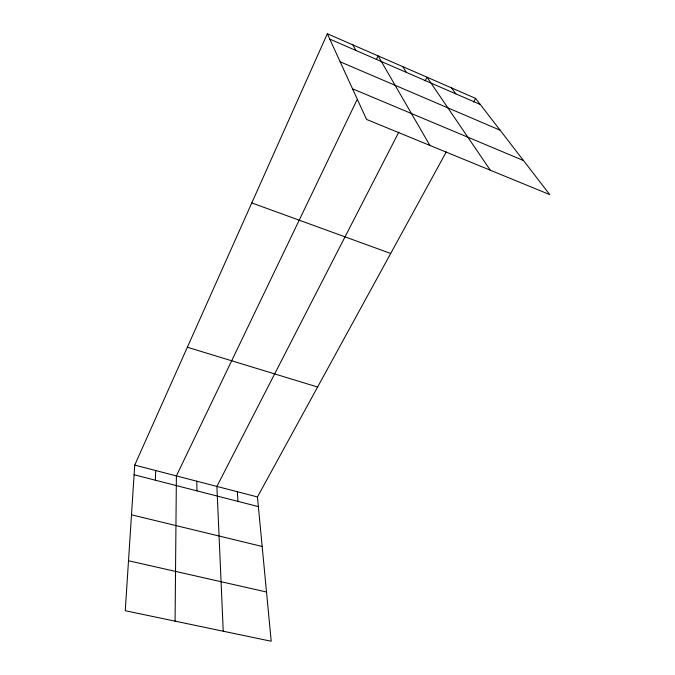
<?xml version="1.0" encoding="UTF-8"?>
<svg xmlns="http://www.w3.org/2000/svg" width="675" height="675" viewBox="0 0 675 675"><rect width="100%" height="100%" fill="white"/><g stroke="black" fill="none" stroke-linecap="round" stroke-linejoin="round"><path stroke-width="1.01" d="M175.078 621.143L176.394 475.909L356.923 99.976M155.36 480.203L155.714 470.542M327.324 33.75L366.542 119.424L549.745 194.611L475.58 98.373L327.324 33.75L134.73 465.092L125.255 610.723L271.207 641.25L257.445 496.952L446.302 151.867M376.287 59.636L378.093 55.882L429.891 145.42M398.849 132.047L216.894 486.422L223.239 631.218M425.098 80.924L427.013 77.203L490.32 170.227M473.555 102.06L475.58 98.373M128.503 560.748L266.507 592M131.498 514.797L262.162 546.472M134.097 474.761L258.365 506.604M134.73 465.092L257.445 496.952M187.346 347.237L317.604 387.028M251.783 202.922L390.69 253.471M352.527 88.805L523.488 160.54M340.166 61.805L500.099 130.199M329.78 39.116L480.288 104.482M451.516 87.885L455.878 93.884M402.773 66.639L406.418 72.402M352.949 44.921L355.809 50.422M237.313 491.729L237.988 501.382M196.788 481.208L196.957 490.868"/></g></svg>
